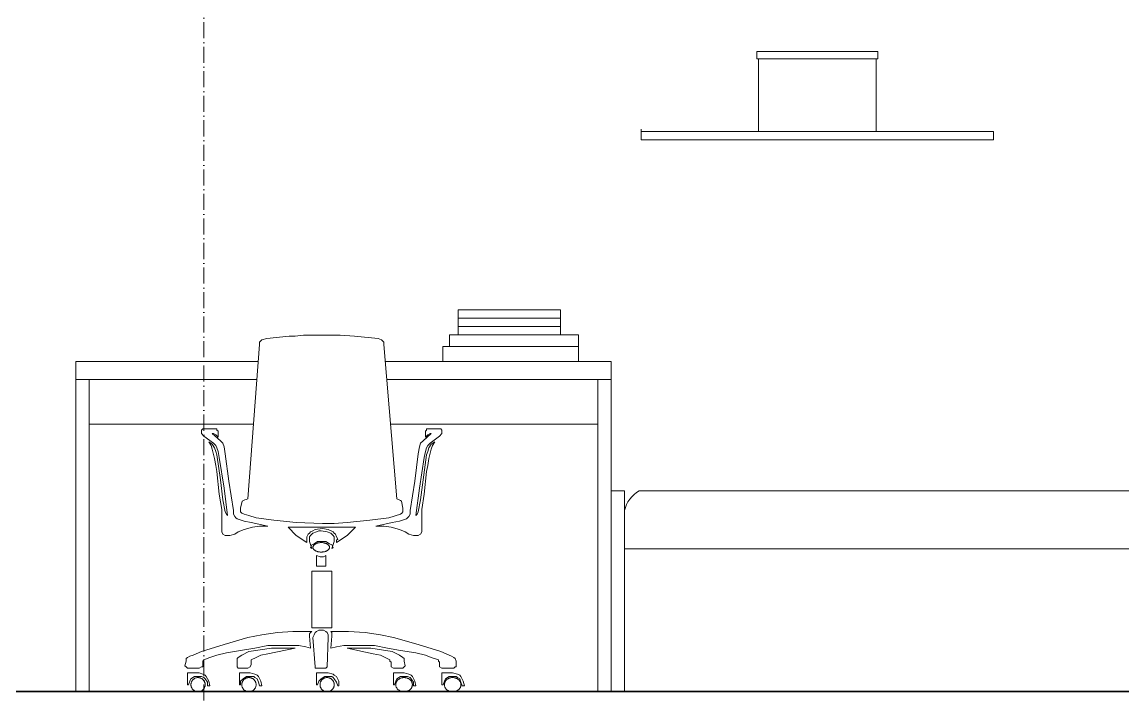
# Model space of a CAD drawing. Header units: inches. Extents: x 1080 to 7442, y 249 to 3242.
# Drawn here: x 1652.6 to 1899.3, y 643 to 793.9 of the extents above; entities that cross this region are included whole.
import ezdxf

# ---------------------------------------------------------------- set-up
doc = ezdxf.new("R2010")
doc.units = ezdxf.units.IN
doc.header["$MEASUREMENT"] = 0
doc.linetypes.add('ACAD_ISO10W100', pattern=[18, 12, -3, 0, -3])
for name, color, linetype, lineweight in [('ARREDI', 8, 'Continuous', 18), ('quote nuove', 253, 'Continuous', 18), ('STRUTTURA', 7, 'Continuous', 35)]:
    doc.layers.add(name, color=color, linetype=linetype, lineweight=lineweight)

msp = doc.modelspace()

# ---------------------------------------------------------------- linework, layer by layer
at = {"layer": 'ARREDI'}
for p, q in [((1791.34, 767.47), (1791.34, 769.79)), ((1870.34, 769.27), (1791.34, 769.27)), ((1791.34, 769.27), (1791.34, 767.47)), ((1870.34, 767.47), (1870.34, 769.27)), ((1791.34, 767.47), (1870.34, 767.47)), ((1664.61, 717.71), (1705.52, 717.71)), ((1664.61, 717.71), (1664.61, 713.71)), ((1664.61, 717.71), (1664.61, 643.71)), ((1734.02, 717.71), (1784.61, 717.71)), ((1784.61, 713.71), (1784.61, 717.71)), ((1784.61, 717.71), (1784.61, 643.71)), ((1664.61, 713.71), (1705.22, 713.71)), ((1664.61, 713.71), (1667.61, 713.71)), ((1667.61, 713.71), (1667.61, 643.71)), ((1667.61, 713.71), (1667.61, 703.71)), ((1734.36, 713.71), (1784.61, 713.71)), ((1784.61, 713.71), (1781.61, 713.71)), ((1781.61, 713.71), (1781.61, 643.71)), ((1667.61, 703.71), (1704.45, 703.71)), ((1735.2, 703.71), (1781.61, 703.71)), ((1982.1, 688.71), (1790.92, 688.71)), ((1787.61, 684.29), (1787.61, 676.71)), ((1934.51, 675.71), (1787.61, 675.71))]:
    msp.add_line(p, q, dxfattribs=at)
at = {"layer": 'ARREDI', "lineweight": 0}
for p, q in [((1707.41, 722.88), (1712.45, 723.41)), ((1712.45, 723.41), (1713.78, 723.41)), ((1713.78, 723.41), (1715.64, 723.67)), ((1715.64, 723.67), (1719.62, 723.67)), ((1719.62, 723.67), (1723.87, 723.67)), ((1723.87, 723.67), (1727.06, 723.41)), ((1727.06, 723.41), (1732.37, 722.88)), ((1703.16, 686.95), (1705.82, 721.55)), ((1705.82, 722.08), (1706.35, 722.61)), ((1705.82, 721.55), (1705.82, 722.08)), ((1706.35, 722.61), (1707.41, 722.88)), ((1732.37, 722.88), (1733.16, 722.61)), ((1733.16, 722.61), (1733.69, 722.08)), ((1733.69, 722.08), (1733.69, 721.55)), ((1733.69, 721.55), (1736.61, 686.95)), ((1693.07, 702.61), (1692.81, 702.34)), ((1692.81, 702.34), (1692.81, 702.08)), ((1692.81, 702.08), (1692.81, 701.55)), ((1692.81, 701.55), (1693.34, 701.02)), ((1693.34, 702.61), (1693.07, 702.61)), ((1695.73, 702.61), (1693.34, 702.61)), ((1693.34, 701.02), (1695.46, 699.42)), ((1697.06, 699.95), (1695.2, 701.55)), ((1695.2, 701.55), (1695.46, 701.55)), ((1695.46, 701.55), (1695.99, 701.28)), ((1696.26, 702.61), (1695.73, 702.61)), ((1695.99, 701.28), (1696.53, 700.75)), ((1696.26, 702.34), (1696.26, 702.61)), ((1696.53, 702.08), (1696.26, 702.34)), ((1696.53, 700.75), (1696.53, 702.08)), ((1742.45, 699.95), (1744.31, 701.55)), ((1742.99, 702.08), (1743.25, 702.34)), ((1742.99, 700.75), (1742.99, 702.08)), ((1743.52, 701.28), (1742.99, 700.75)), ((1743.25, 702.34), (1743.25, 702.61)), ((1743.25, 702.61), (1743.78, 702.61)), ((1744.05, 701.55), (1743.52, 701.28)), ((1743.78, 702.61), (1746.17, 702.61)), ((1744.31, 701.55), (1744.05, 701.55)), ((1746.17, 701.02), (1744.05, 699.42)), ((1746.17, 702.61), (1746.44, 702.61)), ((1746.7, 701.55), (1746.17, 701.02)), ((1746.44, 702.61), (1746.7, 702.34)), ((1746.7, 702.34), (1746.7, 702.08)), ((1746.7, 702.08), (1746.7, 701.55)), ((1695.2, 699.16), (1694.4, 699.69)), ((1694.4, 699.69), (1694.93, 698.89)), ((1694.93, 698.89), (1695.2, 698.1)), ((1695.73, 698.36), (1695.2, 699.16)), ((1695.46, 699.42), (1695.99, 698.89)), ((1695.99, 698.89), (1696.26, 698.36)), ((1697.59, 699.42), (1697.06, 699.95)), ((1697.85, 698.63), (1697.59, 699.42)), ((1698.12, 697.03), (1697.85, 698.63)), ((1741.39, 697.03), (1741.66, 698.63)), ((1741.66, 698.63), (1741.92, 699.42)), ((1741.92, 699.42), (1742.45, 699.95)), ((1743.52, 698.89), (1743.25, 698.36)), ((1744.05, 699.42), (1743.52, 698.89)), ((1743.78, 698.36), (1744.31, 699.16)), ((1744.31, 699.16), (1745.11, 699.69)), ((1744.58, 698.89), (1744.31, 698.1)), ((1745.11, 699.69), (1744.58, 698.89)), ((1695.2, 698.1), (1695.73, 695.97)), ((1695.99, 697.57), (1695.73, 698.36)), ((1695.73, 695.97), (1695.99, 694.38)), ((1696.26, 696.77), (1695.99, 697.57)), ((1696.26, 698.36), (1696.53, 697.57)), ((1697.06, 691.19), (1696.26, 696.77)), ((1696.53, 697.57), (1696.79, 696.24)), ((1696.79, 696.24), (1697.85, 689.34)), ((1698.91, 690.93), (1698.12, 697.03)), ((1740.6, 690.93), (1741.39, 697.03)), ((1742.72, 696.24), (1741.66, 689.34)), ((1742.45, 691.19), (1743.25, 696.77)), ((1742.99, 697.57), (1742.72, 696.24)), ((1743.25, 698.36), (1742.99, 697.57)), ((1743.25, 696.77), (1743.52, 697.57)), ((1743.52, 697.57), (1743.78, 698.36)), ((1743.78, 695.97), (1743.52, 694.38)), ((1744.31, 698.1), (1743.78, 695.97)), ((1695.99, 694.38), (1696.26, 693.05)), ((1743.52, 694.38), (1743.25, 693.05)), ((1696.26, 693.05), (1696.79, 688.01)), ((1697.59, 686.68), (1697.06, 691.19)), ((1741.92, 686.68), (1742.45, 691.19)), ((1743.25, 693.05), (1742.72, 688.01)), ((1697.85, 689.34), (1698.65, 683.23)), ((1699.98, 684.29), (1698.91, 690.93)), ((1739.53, 684.29), (1740.6, 690.93)), ((1741.66, 689.34), (1740.86, 683.23)), ((1696.79, 688.01), (1697.32, 684.56)), ((1698.12, 684.03), (1697.59, 686.68)), ((1701.57, 684.82), (1701.89, 686.44)), ((1703.16, 686.95), (1703.16, 686.95)), ((1737.62, 686.44), (1737.94, 684.82)), ((1741.39, 684.03), (1741.92, 686.68)), ((1742.72, 688.01), (1742.19, 684.56)), ((1697.32, 684.56), (1697.32, 682.96)), ((1698.38, 683.49), (1698.12, 684.03)), ((1699.98, 683.49), (1699.98, 684.29)), ((1701.57, 684.03), (1701.57, 684.82)), ((1701.84, 683.76), (1701.57, 684.03)), ((1702.37, 683.49), (1701.84, 683.76)), ((1737.68, 683.76), (1737.41, 683.49)), ((1737.94, 684.03), (1737.68, 683.76)), ((1737.94, 684.82), (1737.94, 684.03)), ((1739.53, 683.49), (1739.53, 684.29)), ((1741.13, 683.49), (1741.39, 684.03)), ((1742.19, 684.56), (1742.19, 682.96)), ((1697.32, 682.96), (1697.32, 682.17)), ((1697.32, 682.17), (1697.32, 680.57)), ((1698.65, 683.23), (1698.38, 683.49)), ((1700.24, 682.96), (1699.98, 683.49)), ((1700.51, 682.7), (1700.24, 682.96)), ((1700.77, 682.43), (1700.51, 682.7)), ((1702.37, 681.9), (1700.77, 682.43)), ((1700.77, 682.43), (1700.77, 682.43)), ((1703.43, 683.23), (1702.37, 683.49)), ((1703.96, 681.64), (1702.37, 681.9)), ((1705.02, 682.7), (1703.43, 683.23)), ((1707.68, 680.84), (1703.96, 681.64)), ((1709, 682.17), (1705.02, 682.7)), ((1714.05, 681.64), (1709, 682.17)), ((1719.89, 681.37), (1714.05, 681.64)), ((1722.54, 681.37), (1719.89, 681.37)), ((1719.89, 681.37), (1719.89, 681.37)), ((1725.46, 681.64), (1722.54, 681.37)), ((1730.51, 682.17), (1725.46, 681.64)), ((1734.76, 682.7), (1730.51, 682.17)), ((1731.84, 680.84), (1735.55, 681.64)), ((1737.41, 683.49), (1734.76, 682.7)), ((1735.55, 681.64), (1737.14, 681.9)), ((1737.14, 681.9), (1738.74, 682.43)), ((1738.74, 682.43), (1739, 682.7)), ((1738.74, 682.43), (1738.74, 682.43)), ((1739, 682.7), (1739.27, 682.96)), ((1739.27, 682.96), (1739.53, 683.49)), ((1740.86, 683.23), (1741.13, 683.49)), ((1742.19, 682.96), (1742.19, 682.17)), ((1742.19, 682.17), (1742.19, 680.57)), ((1697.32, 680.57), (1697.32, 680.04)), ((1697.32, 680.04), (1697.32, 679.51)), ((1697.32, 679.51), (1697.59, 678.98)), ((1697.59, 678.98), (1698.12, 678.72)), ((1698.12, 678.72), (1699.18, 678.72)), ((1699.18, 678.72), (1700.24, 678.98)), ((1700.24, 678.98), (1701.04, 679.51)), ((1701.04, 679.51), (1702.37, 680.04)), ((1702.37, 680.04), (1704.22, 680.57)), ((1704.22, 680.57), (1705.82, 680.84)), ((1705.82, 680.84), (1707.68, 680.84)), ((1719.89, 680.57), (1712.19, 680.57)), ((1712.19, 680.57), (1714.05, 678.72)), ((1714.05, 678.72), (1716.44, 677.12)), ((1716.44, 678.45), (1716.7, 678.98)), ((1716.7, 678.98), (1716.97, 679.25)), ((1716.97, 679.25), (1717.23, 679.51)), ((1716.97, 678.45), (1717.23, 678.72)), ((1717.23, 679.51), (1717.76, 679.78)), ((1717.23, 678.72), (1717.76, 679.25)), ((1717.76, 679.78), (1718.3, 680.04)), ((1717.76, 679.25), (1718.56, 679.51)), ((1718.3, 680.04), (1719.89, 680.31)), ((1718.56, 679.51), (1719.09, 679.78)), ((1719.09, 679.78), (1719.62, 679.78)), ((1719.62, 679.78), (1720.95, 679.51)), ((1722.54, 680.57), (1719.89, 680.57)), ((1719.89, 680.31), (1721.22, 680.04)), ((1719.89, 680.31), (1719.89, 680.31)), ((1720.95, 679.51), (1721.75, 679.25)), ((1721.22, 680.04), (1722.28, 679.51)), ((1721.75, 679.25), (1722.28, 678.72)), ((1722.28, 679.51), (1722.54, 679.25)), ((1722.28, 678.72), (1722.54, 678.45)), ((1727.32, 680.57), (1722.54, 680.57)), ((1722.54, 679.25), (1722.81, 678.98)), ((1722.81, 678.98), (1723.07, 678.45)), ((1723.07, 677.12), (1725.46, 678.72)), ((1725.46, 678.72), (1727.32, 680.57)), ((1733.69, 680.84), (1731.84, 680.84)), ((1735.29, 680.57), (1733.69, 680.84)), ((1737.14, 680.04), (1735.29, 680.57)), ((1738.47, 679.51), (1737.14, 680.04)), ((1739.27, 678.98), (1738.47, 679.51)), ((1740.33, 678.72), (1739.27, 678.98)), ((1741.39, 678.72), (1740.33, 678.72)), ((1741.92, 678.98), (1741.39, 678.72)), ((1742.19, 679.51), (1741.92, 678.98)), ((1742.19, 680.57), (1742.19, 680.04)), ((1742.19, 680.04), (1742.19, 679.51)), ((1716.44, 677.92), (1716.44, 678.45)), ((1716.44, 677.65), (1716.44, 677.92)), ((1716.44, 677.12), (1716.44, 677.65)), ((1716.97, 677.65), (1716.97, 678.45)), ((1716.97, 677.39), (1716.97, 677.65)), ((1717.5, 675.8), (1716.97, 677.39)), ((1717.5, 676.59), (1717.23, 676.06)), ((1718.03, 676.86), (1717.5, 676.59)), ((1717.79, 676.23), (1717.77, 676.16)), ((1717.81, 676.29), (1717.79, 676.23)), ((1717.84, 676.36), (1717.81, 676.29)), ((1717.88, 676.42), (1717.84, 676.36)), ((1717.92, 676.49), (1717.88, 676.42)), ((1717.97, 676.55), (1717.92, 676.49)), ((1718.03, 676.61), (1717.97, 676.55)), ((1718.83, 677.39), (1718.03, 676.86)), ((1718.09, 676.66), (1718.03, 676.61)), ((1718.16, 676.72), (1718.09, 676.66)), ((1718.24, 676.77), (1718.16, 676.72)), ((1718.32, 676.82), (1718.24, 676.77)), ((1718.41, 676.86), (1718.32, 676.82)), ((1718.5, 676.91), (1718.41, 676.86)), ((1718.59, 676.95), (1718.5, 676.91)), ((1718.69, 676.98), (1718.59, 676.95)), ((1718.8, 677.01), (1718.69, 676.98)), ((1718.9, 677.04), (1718.8, 677.01)), ((1719.62, 677.39), (1718.83, 677.39)), ((1719.01, 677.06), (1718.9, 677.04)), ((1719.13, 677.08), (1719.01, 677.06)), ((1719.24, 677.1), (1719.13, 677.08)), ((1719.36, 677.11), (1719.24, 677.1)), ((1719.48, 677.12), (1719.36, 677.11)), ((1719.59, 677.12), (1719.48, 677.12)), ((1719.71, 677.12), (1719.59, 677.12)), ((1720.68, 677.39), (1719.62, 677.39)), ((1719.83, 677.12), (1719.71, 677.12)), ((1719.95, 677.11), (1719.83, 677.12)), ((1720.06, 677.09), (1719.95, 677.11)), ((1720.17, 677.07), (1720.06, 677.09)), ((1720.29, 677.05), (1720.17, 677.07)), ((1720.39, 677.03), (1720.29, 677.05)), ((1720.5, 677), (1720.39, 677.03)), ((1720.6, 676.96), (1720.5, 677)), ((1720.7, 676.93), (1720.6, 676.96)), ((1721.48, 676.86), (1720.68, 677.39)), ((1720.79, 676.89), (1720.7, 676.93)), ((1720.88, 676.84), (1720.79, 676.89)), ((1720.97, 676.79), (1720.88, 676.84)), ((1721.05, 676.74), (1720.97, 676.79)), ((1721.12, 676.69), (1721.05, 676.74)), ((1721.19, 676.64), (1721.12, 676.69)), ((1721.25, 676.58), (1721.19, 676.64)), ((1721.3, 676.52), (1721.25, 676.58)), ((1721.35, 676.46), (1721.3, 676.52)), ((1721.39, 676.39), (1721.35, 676.46)), ((1721.42, 676.33), (1721.39, 676.39)), ((1721.45, 676.26), (1721.42, 676.33)), ((1721.47, 676.2), (1721.45, 676.26)), ((1722.01, 676.59), (1721.48, 676.86)), ((1722.54, 677.39), (1722.01, 675.8)), ((1722.28, 676.06), (1722.01, 676.59)), ((1722.54, 678.45), (1722.54, 677.65)), ((1722.54, 677.65), (1722.54, 677.39)), ((1723.07, 678.45), (1723.34, 677.92)), ((1723.34, 677.92), (1723.07, 677.65)), ((1723.07, 677.65), (1723.07, 677.12)), ((1717.23, 676.06), (1717.5, 675.8)), ((1717.77, 676.16), (1717.77, 676.09)), ((1717.77, 676.09), (1717.77, 676.03)), ((1717.77, 676.03), (1717.77, 675.96)), ((1717.77, 675.96), (1717.79, 675.89)), ((1717.79, 675.89), (1717.81, 675.83)), ((1717.81, 675.83), (1717.84, 675.76)), ((1717.84, 675.76), (1717.88, 675.7)), ((1717.88, 675.7), (1717.92, 675.64)), ((1717.92, 675.64), (1717.97, 675.57)), ((1717.97, 675.57), (1718.03, 675.52)), ((1718.03, 675.52), (1718.09, 675.46)), ((1718.09, 675.46), (1718.16, 675.4)), ((1718.16, 675.4), (1718.24, 675.35)), ((1718.24, 675.35), (1718.32, 675.3)), ((1718.32, 675.3), (1718.41, 675.26)), ((1718.41, 675.26), (1718.5, 675.22)), ((1718.5, 675.22), (1718.59, 675.18)), ((1718.56, 674.2), (1719.36, 673.94)), ((1718.56, 671.81), (1718.56, 674.2)), ((1718.56, 674.2), (1718.56, 674.2)), ((1718.59, 675.18), (1718.69, 675.14)), ((1718.69, 675.14), (1718.8, 675.11)), ((1718.8, 675.11), (1718.9, 675.08)), ((1718.9, 675.08), (1719.01, 675.06)), ((1719.01, 675.06), (1719.13, 675.04)), ((1719.13, 675.04), (1719.24, 675.02)), ((1719.24, 675.02), (1719.36, 675.01)), ((1719.36, 675.01), (1719.48, 675)), ((1719.36, 673.94), (1720.15, 673.94)), ((1719.48, 675), (1719.59, 675)), ((1719.59, 675), (1719.71, 675)), ((1719.71, 675), (1719.83, 675.01)), ((1719.83, 675.01), (1719.95, 675.02)), ((1719.95, 675.02), (1720.06, 675.03)), ((1720.06, 675.03), (1720.17, 675.05)), ((1720.15, 673.94), (1720.68, 674.2)), ((1720.17, 675.05), (1720.29, 675.07)), ((1720.29, 675.07), (1720.39, 675.09)), ((1720.39, 675.09), (1720.5, 675.12)), ((1720.5, 675.12), (1720.6, 675.16)), ((1720.6, 675.16), (1720.7, 675.2)), ((1720.68, 674.2), (1720.68, 671.81)), ((1720.7, 675.2), (1720.79, 675.24)), ((1720.79, 675.24), (1720.88, 675.28)), ((1720.88, 675.28), (1720.97, 675.33)), ((1720.97, 675.33), (1721.05, 675.38)), ((1721.05, 675.38), (1721.12, 675.43)), ((1721.12, 675.43), (1721.19, 675.49)), ((1721.19, 675.49), (1721.25, 675.54)), ((1721.25, 675.54), (1721.3, 675.6)), ((1721.3, 675.6), (1721.35, 675.67)), ((1721.35, 675.67), (1721.39, 675.73)), ((1721.39, 675.73), (1721.42, 675.79)), ((1721.42, 675.79), (1721.45, 675.86)), ((1721.45, 675.86), (1721.47, 675.93)), ((1721.48, 676.13), (1721.47, 676.2)), ((1721.47, 675.93), (1721.48, 675.99)), ((1721.48, 676.06), (1721.48, 676.13)), ((1721.48, 675.99), (1721.48, 676.06)), ((1722.01, 675.8), (1722.28, 676.06)), ((1722.01, 675.8), (1722.01, 675.8)), ((1720.68, 671.81), (1718.56, 671.81)), ((1717.5, 658.01), (1717.5, 670.75)), ((1717.5, 670.75), (1722.01, 670.75)), ((1722.01, 670.75), (1722.01, 658.01)), ((1706.35, 656.41), (1709.8, 656.95)), ((1709.8, 656.95), (1713.25, 657.21)), ((1713.25, 657.21), (1717.5, 657.21)), ((1717.23, 656.95), (1716.97, 656.68)), ((1716.97, 656.68), (1716.97, 656.15)), ((1717.5, 657.21), (1717.23, 656.95)), ((1722.01, 658.01), (1717.5, 658.01)), ((1718.3, 656.95), (1718.03, 656.41)), ((1718.56, 657.21), (1718.3, 656.95)), ((1719.09, 657.48), (1718.56, 657.21)), ((1719.62, 657.48), (1719.09, 657.48)), ((1720.15, 657.48), (1719.62, 657.48)), ((1719.62, 657.48), (1719.62, 657.48)), ((1720.68, 657.21), (1720.15, 657.48)), ((1720.95, 656.95), (1720.68, 657.21)), ((1721.22, 656.41), (1720.95, 656.95)), ((1725.73, 657.21), (1721.75, 657.21)), ((1721.75, 657.21), (1722.01, 656.95)), ((1722.01, 656.95), (1722.01, 656.68)), ((1722.01, 656.68), (1722.01, 656.15)), ((1729.45, 656.95), (1725.73, 657.21)), ((1732.9, 656.41), (1729.45, 656.95)), ((1692.81, 652.7), (1697.85, 654.29)), ((1697.85, 654.29), (1703.16, 655.88)), ((1703.16, 655.88), (1706.35, 656.41)), ((1707.68, 654.03), (1704.76, 653.49)), ((1710.33, 654.03), (1707.68, 654.03)), ((1712.72, 654.03), (1710.33, 654.03)), ((1714.58, 654.03), (1712.72, 654.03)), ((1716.17, 653.76), (1714.58, 654.03)), ((1716.97, 656.15), (1717.23, 653.49)), ((1718.03, 656.41), (1717.76, 655.88)), ((1717.76, 655.88), (1718.3, 649.25)), ((1720.95, 649.25), (1721.22, 655.88)), ((1721.22, 655.88), (1721.22, 656.41)), ((1722.01, 656.15), (1721.75, 653.49)), ((1723.07, 653.76), (1724.67, 654.03)), ((1724.67, 654.03), (1726.53, 654.03)), ((1726.53, 654.03), (1728.91, 654.03)), ((1728.91, 654.03), (1731.57, 654.03)), ((1731.57, 654.03), (1734.49, 653.49)), ((1735.82, 655.88), (1732.9, 656.41)), ((1741.39, 654.29), (1735.82, 655.88)), ((1746.44, 652.7), (1741.39, 654.29)), ((1689.62, 651.37), (1690.15, 651.64)), ((1690.15, 651.64), (1690.95, 651.9)), ((1690.95, 651.9), (1692.81, 652.7)), ((1696.26, 651.9), (1694.67, 651.37)), ((1698.38, 652.43), (1696.26, 651.9)), ((1701.57, 652.96), (1698.38, 652.43)), ((1701.04, 651.37), (1701.84, 651.9)), ((1704.76, 653.49), (1701.57, 652.96)), ((1701.84, 651.9), (1703.43, 652.7)), ((1703.43, 652.7), (1708.47, 653.49)), ((1706.08, 651.9), (1705.02, 651.37)), ((1707.68, 652.17), (1706.08, 651.9)), ((1713.78, 653.49), (1707.68, 652.17)), ((1708.47, 653.49), (1711.13, 653.49)), ((1711.13, 653.49), (1713.78, 653.49)), ((1713.78, 653.49), (1713.78, 653.49)), ((1717.23, 653.49), (1716.17, 653.76)), ((1717.23, 653.49), (1717.23, 653.49)), ((1721.75, 653.49), (1723.07, 653.76)), ((1721.75, 653.49), (1721.75, 653.49)), ((1725.46, 653.49), (1731.3, 652.17)), ((1727.85, 653.49), (1725.46, 653.49)), ((1725.46, 653.49), (1725.46, 653.49)), ((1730.77, 653.49), (1727.85, 653.49)), ((1735.55, 652.7), (1730.77, 653.49)), ((1731.3, 652.17), (1732.9, 651.9)), ((1732.9, 651.9), (1733.96, 651.37)), ((1734.49, 653.49), (1737.41, 652.96)), ((1737.14, 651.9), (1735.55, 652.7)), ((1737.94, 651.37), (1737.14, 651.9)), ((1737.41, 652.96), (1740.86, 652.43)), ((1740.86, 652.43), (1742.99, 651.9)), ((1742.99, 651.9), (1744.31, 651.37)), ((1748.3, 651.9), (1746.44, 652.7)), ((1748.83, 651.64), (1748.3, 651.9)), ((1749.36, 651.37), (1748.83, 651.64)), ((1689.09, 649.51), (1689.36, 650.57)), ((1689.36, 649.25), (1689.09, 649.51)), ((1689.36, 651.11), (1689.62, 651.37)), ((1689.36, 650.57), (1689.36, 651.11)), ((1689.62, 648.98), (1689.36, 649.25)), ((1692.81, 649.25), (1692.28, 648.98)), ((1693.07, 649.25), (1692.81, 649.25)), ((1693.34, 650.84), (1693.07, 650.57)), ((1693.07, 650.57), (1693.07, 650.31)), ((1693.07, 650.31), (1693.07, 649.78)), ((1693.07, 649.78), (1693.07, 649.25)), ((1694.67, 651.37), (1693.34, 650.84)), ((1700.77, 651.11), (1701.04, 651.37)), ((1700.77, 650.57), (1700.77, 651.11)), ((1700.77, 649.51), (1700.77, 650.57)), ((1700.77, 649.25), (1700.77, 649.51)), ((1701.04, 648.98), (1700.77, 649.25)), ((1703.69, 649.25), (1703.16, 648.98)), ((1703.96, 649.78), (1703.69, 649.25)), ((1705.02, 651.37), (1703.96, 650.84)), ((1703.96, 650.84), (1703.96, 650.57)), ((1703.96, 650.57), (1703.96, 650.31)), ((1703.96, 650.31), (1703.96, 649.78)), ((1718.3, 649.25), (1718.3, 648.98)), ((1720.68, 648.98), (1720.95, 649.25)), ((1733.96, 651.37), (1735.02, 650.84)), ((1735.02, 650.84), (1735.02, 650.57)), ((1735.02, 650.57), (1735.29, 650.31)), ((1735.29, 650.31), (1735.29, 649.78)), ((1735.29, 649.78), (1735.29, 649.25)), ((1735.29, 649.25), (1735.82, 648.98)), ((1738.21, 651.11), (1737.94, 651.37)), ((1737.94, 648.98), (1738.21, 649.25)), ((1738.21, 650.57), (1738.21, 651.11)), ((1738.47, 649.51), (1738.21, 650.57)), ((1738.21, 649.25), (1738.47, 649.51)), ((1744.31, 651.37), (1745.91, 650.84)), ((1745.91, 650.84), (1745.91, 650.57)), ((1745.91, 650.57), (1746.17, 650.31)), ((1746.17, 650.31), (1746.17, 649.78)), ((1746.17, 649.78), (1746.17, 649.25)), ((1746.17, 649.25), (1746.7, 648.98)), ((1749.62, 651.11), (1749.36, 651.37)), ((1749.36, 648.98), (1749.62, 649.25)), ((1749.89, 650.57), (1749.62, 651.11)), ((1749.62, 649.25), (1749.89, 649.25)), ((1749.89, 649.51), (1749.89, 650.57)), ((1749.89, 649.25), (1749.89, 649.51)), ((1689.89, 648.98), (1689.62, 648.98)), ((1689.62, 645.26), (1689.62, 647.92)), ((1689.62, 647.92), (1692.28, 647.92)), ((1692.28, 648.98), (1689.89, 648.98)), ((1690.42, 646.59), (1690.15, 646.06)), ((1691.22, 647.12), (1690.42, 646.59)), ((1691.13, 646.59), (1691.05, 646.53)), ((1691.22, 646.64), (1691.13, 646.59)), ((1692.01, 647.12), (1691.22, 647.12)), ((1691.3, 646.69), (1691.22, 646.64)), ((1691.4, 646.73), (1691.3, 646.69)), ((1691.49, 646.77), (1691.4, 646.73)), ((1691.59, 646.8), (1691.49, 646.77)), ((1691.69, 646.82), (1691.59, 646.8)), ((1691.79, 646.84), (1691.69, 646.82)), ((1691.89, 646.85), (1691.79, 646.84)), ((1691.99, 646.86), (1691.89, 646.85)), ((1692.09, 646.86), (1691.99, 646.86)), ((1692.54, 647.12), (1692.01, 647.12)), ((1692.19, 646.85), (1692.09, 646.86)), ((1692.29, 646.83), (1692.19, 646.85)), ((1692.28, 647.92), (1693.07, 647.65)), ((1692.39, 646.81), (1692.29, 646.83)), ((1692.49, 646.79), (1692.39, 646.81)), ((1692.58, 646.75), (1692.49, 646.79)), ((1692.81, 647.12), (1692.54, 647.12)), ((1692.67, 646.71), (1692.58, 646.75)), ((1692.76, 646.67), (1692.67, 646.71)), ((1692.85, 646.62), (1692.76, 646.67)), ((1693.34, 646.86), (1692.81, 647.12)), ((1692.94, 646.56), (1692.85, 646.62)), ((1693.07, 647.65), (1693.61, 647.39)), ((1693.61, 646.59), (1693.34, 646.86)), ((1693.61, 647.39), (1693.87, 647.12)), ((1694.14, 645.8), (1693.61, 646.59)), ((1693.87, 647.12), (1694.4, 646.06)), ((1701.3, 648.98), (1701.04, 648.98)), ((1703.16, 648.98), (1701.3, 648.98)), ((1701.3, 645.26), (1701.3, 647.92)), ((1701.3, 647.92), (1703.69, 647.92)), ((1702.1, 646.59), (1701.57, 646.06)), ((1702.9, 647.12), (1702.1, 646.59)), ((1702.55, 646.59), (1702.46, 646.53)), ((1702.63, 646.64), (1702.55, 646.59)), ((1702.72, 646.69), (1702.63, 646.64)), ((1702.81, 646.73), (1702.72, 646.69)), ((1702.91, 646.77), (1702.81, 646.73)), ((1703.69, 647.12), (1702.9, 647.12)), ((1703, 646.8), (1702.91, 646.77)), ((1703.1, 646.82), (1703, 646.8)), ((1703.2, 646.84), (1703.1, 646.82)), ((1703.3, 646.85), (1703.2, 646.84)), ((1703.4, 646.86), (1703.3, 646.85)), ((1703.5, 646.86), (1703.4, 646.86)), ((1703.6, 646.85), (1703.5, 646.86)), ((1703.7, 646.83), (1703.6, 646.85)), ((1703.69, 647.92), (1704.76, 647.65)), ((1704.22, 647.12), (1703.69, 647.12)), ((1703.8, 646.81), (1703.7, 646.83)), ((1703.9, 646.79), (1703.8, 646.81)), ((1704, 646.75), (1703.9, 646.79)), ((1704.09, 646.71), (1704, 646.75)), ((1704.18, 646.67), (1704.09, 646.71)), ((1704.27, 646.62), (1704.18, 646.67)), ((1704.49, 647.12), (1704.22, 647.12)), ((1704.35, 646.56), (1704.27, 646.62)), ((1704.76, 646.86), (1704.49, 647.12)), ((1704.76, 647.65), (1705.29, 647.39)), ((1705.29, 646.59), (1704.76, 646.86)), ((1705.29, 647.39), (1705.55, 647.12)), ((1705.55, 645.8), (1705.29, 646.59)), ((1705.55, 647.12), (1706.08, 646.06)), ((1718.3, 648.98), (1718.56, 648.98)), ((1718.56, 648.98), (1719.62, 648.98)), ((1718.56, 645.26), (1718.56, 647.92)), ((1718.56, 647.92), (1721.22, 647.92)), ((1719.62, 646.59), (1719.09, 646.06)), ((1719.62, 648.98), (1720.68, 648.98)), ((1720.42, 647.12), (1719.62, 646.59)), ((1720.07, 646.59), (1719.99, 646.53)), ((1720.15, 646.64), (1720.07, 646.59)), ((1720.24, 646.69), (1720.15, 646.64)), ((1720.33, 646.73), (1720.24, 646.69)), ((1720.43, 646.77), (1720.33, 646.73)), ((1721.22, 647.12), (1720.42, 647.12)), ((1720.53, 646.8), (1720.43, 646.77)), ((1720.62, 646.82), (1720.53, 646.8)), ((1720.72, 646.84), (1720.62, 646.82)), ((1720.82, 646.85), (1720.72, 646.84)), ((1720.92, 646.86), (1720.82, 646.85)), ((1721.03, 646.86), (1720.92, 646.86)), ((1721.13, 646.85), (1721.03, 646.86)), ((1721.23, 646.83), (1721.13, 646.85)), ((1721.22, 647.92), (1722.28, 647.65)), ((1721.48, 647.12), (1721.22, 647.12)), ((1721.33, 646.81), (1721.23, 646.83)), ((1721.42, 646.79), (1721.33, 646.81)), ((1721.52, 646.75), (1721.42, 646.79)), ((1722.01, 647.12), (1721.48, 647.12)), ((1721.61, 646.71), (1721.52, 646.75)), ((1721.7, 646.67), (1721.61, 646.71)), ((1721.79, 646.62), (1721.7, 646.67)), ((1721.87, 646.56), (1721.79, 646.62)), ((1722.28, 646.86), (1722.01, 647.12)), ((1722.28, 647.65), (1722.54, 647.39)), ((1722.54, 646.59), (1722.28, 646.86)), ((1722.54, 647.39), (1723.07, 647.12)), ((1723.07, 645.8), (1722.54, 646.59)), ((1723.07, 647.12), (1723.61, 646.06)), ((1735.82, 648.98), (1737.68, 648.98)), ((1735.82, 645.26), (1735.82, 647.92)), ((1735.82, 647.92), (1738.21, 647.92)), ((1736.61, 646.59), (1736.35, 646.06)), ((1737.41, 647.12), (1736.61, 646.59)), ((1737.18, 646.59), (1737.08, 646.53)), ((1737.28, 646.64), (1737.18, 646.59)), ((1737.38, 646.69), (1737.28, 646.64)), ((1737.49, 646.73), (1737.38, 646.69)), ((1738.21, 647.12), (1737.41, 647.12)), ((1737.6, 646.77), (1737.49, 646.73)), ((1737.71, 646.8), (1737.6, 646.77)), ((1737.68, 648.98), (1737.94, 648.98)), ((1737.83, 646.82), (1737.71, 646.8)), ((1737.94, 646.84), (1737.83, 646.82)), ((1738.06, 646.85), (1737.94, 646.84)), ((1738.18, 646.86), (1738.06, 646.85)), ((1738.3, 646.86), (1738.18, 646.86)), ((1738.21, 647.92), (1739.27, 647.65)), ((1738.74, 647.12), (1738.21, 647.12)), ((1738.41, 646.85), (1738.3, 646.86)), ((1738.53, 646.83), (1738.41, 646.85)), ((1738.65, 646.81), (1738.53, 646.83)), ((1738.76, 646.79), (1738.65, 646.81)), ((1739, 647.12), (1738.74, 647.12)), ((1738.87, 646.75), (1738.76, 646.79)), ((1738.98, 646.71), (1738.87, 646.75)), ((1739.08, 646.67), (1738.98, 646.71)), ((1739.53, 646.86), (1739, 647.12)), ((1739.19, 646.62), (1739.08, 646.67)), ((1739.28, 646.56), (1739.19, 646.62)), ((1739.27, 647.65), (1739.8, 647.39)), ((1739.8, 646.59), (1739.53, 646.86)), ((1739.8, 647.39), (1740.07, 647.12)), ((1740.33, 645.8), (1739.8, 646.59)), ((1740.07, 647.12), (1740.6, 646.06)), ((1746.7, 648.98), (1749.09, 648.98)), ((1746.7, 645.26), (1746.7, 647.92)), ((1746.7, 647.92), (1749.09, 647.92)), ((1747.5, 646.59), (1747.23, 646.06)), ((1748.3, 647.12), (1747.5, 646.59)), ((1748.06, 646.59), (1747.97, 646.53)), ((1748.16, 646.64), (1748.06, 646.59)), ((1748.27, 646.69), (1748.16, 646.64)), ((1748.37, 646.73), (1748.27, 646.69)), ((1749.09, 647.12), (1748.3, 647.12)), ((1748.48, 646.77), (1748.37, 646.73)), ((1748.6, 646.8), (1748.48, 646.77)), ((1748.71, 646.82), (1748.6, 646.8)), ((1748.83, 646.84), (1748.71, 646.82)), ((1748.94, 646.85), (1748.83, 646.84)), ((1749.06, 646.86), (1748.94, 646.85)), ((1749.18, 646.86), (1749.06, 646.86)), ((1749.09, 648.98), (1749.36, 648.98)), ((1749.09, 647.92), (1750.15, 647.65)), ((1749.62, 647.12), (1749.09, 647.12)), ((1749.3, 646.85), (1749.18, 646.86)), ((1749.41, 646.83), (1749.3, 646.85)), ((1749.53, 646.81), (1749.41, 646.83)), ((1749.64, 646.79), (1749.53, 646.81)), ((1749.89, 647.12), (1749.62, 647.12)), ((1749.76, 646.75), (1749.64, 646.79)), ((1749.86, 646.71), (1749.76, 646.75)), ((1749.97, 646.67), (1749.86, 646.71)), ((1750.15, 646.86), (1749.89, 647.12)), ((1750.07, 646.62), (1749.97, 646.67)), ((1750.17, 646.56), (1750.07, 646.62)), ((1750.15, 647.65), (1750.68, 647.39)), ((1750.68, 646.59), (1750.15, 646.86)), ((1750.68, 647.39), (1750.95, 647.12)), ((1750.95, 645.8), (1750.68, 646.59)), ((1750.95, 647.12), (1751.48, 646.06)), ((1689.89, 645.26), (1689.62, 645.26)), ((1690.15, 646.06), (1689.89, 645.26)), ((1690.43, 645.42), (1690.42, 645.32)), ((1690.42, 645.32), (1690.42, 645.21)), ((1690.42, 645.21), (1690.43, 645.11)), ((1690.44, 645.52), (1690.43, 645.42)), ((1690.43, 645.11), (1690.44, 645.01)), ((1690.46, 645.62), (1690.44, 645.52)), ((1690.44, 645.01), (1690.46, 644.91)), ((1690.48, 645.71), (1690.46, 645.62)), ((1690.46, 644.91), (1690.48, 644.82)), ((1690.52, 645.81), (1690.48, 645.71)), ((1690.48, 644.82), (1690.52, 644.72)), ((1690.55, 645.9), (1690.52, 645.81)), ((1690.52, 644.72), (1690.55, 644.63)), ((1690.6, 645.99), (1690.55, 645.9)), ((1690.55, 644.63), (1690.6, 644.53)), ((1690.65, 646.08), (1690.6, 645.99)), ((1690.6, 644.53), (1690.65, 644.45)), ((1690.7, 646.17), (1690.65, 646.08)), ((1690.65, 644.45), (1690.7, 644.36)), ((1690.76, 646.25), (1690.7, 646.17)), ((1690.7, 644.36), (1690.76, 644.28)), ((1690.83, 646.33), (1690.76, 646.25)), ((1690.76, 644.28), (1690.83, 644.2)), ((1690.89, 646.4), (1690.83, 646.33)), ((1690.83, 644.2), (1690.89, 644.13)), ((1690.97, 646.47), (1690.89, 646.4)), ((1690.89, 644.13), (1690.97, 644.06)), ((1691.05, 646.53), (1690.97, 646.47)), ((1693.02, 646.5), (1692.94, 646.56)), ((1693.09, 646.43), (1693.02, 646.5)), ((1693.17, 646.36), (1693.09, 646.43)), ((1693.09, 644.09), (1693.17, 644.17)), ((1693.23, 646.29), (1693.17, 646.36)), ((1693.17, 644.17), (1693.23, 644.24)), ((1693.29, 646.21), (1693.23, 646.29)), ((1693.23, 644.24), (1693.29, 644.32)), ((1693.35, 646.13), (1693.29, 646.21)), ((1693.29, 644.32), (1693.35, 644.4)), ((1693.4, 646.04), (1693.35, 646.13)), ((1693.35, 644.4), (1693.4, 644.49)), ((1693.45, 645.95), (1693.4, 646.04)), ((1693.4, 644.49), (1693.45, 644.58)), ((1693.49, 645.86), (1693.45, 645.95)), ((1693.45, 644.58), (1693.49, 644.67)), ((1693.53, 645.76), (1693.49, 645.86)), ((1693.49, 644.67), (1693.53, 644.77)), ((1693.55, 645.66), (1693.53, 645.76)), ((1693.53, 644.77), (1693.55, 644.86)), ((1693.58, 645.57), (1693.55, 645.66)), ((1693.55, 644.86), (1693.58, 644.96)), ((1693.59, 645.47), (1693.58, 645.57)), ((1693.58, 644.96), (1693.59, 645.06)), ((1693.6, 645.37), (1693.59, 645.47)), ((1693.59, 645.06), (1693.6, 645.16)), ((1693.61, 645.26), (1693.6, 645.37)), ((1693.6, 645.16), (1693.61, 645.26)), ((1694.14, 645), (1694.14, 645.8)), ((1694.67, 645), (1694.14, 645)), ((1694.4, 646.06), (1694.67, 645)), ((1694.67, 645), (1694.67, 645)), ((1701.57, 645.26), (1701.3, 645.26)), ((1701.57, 646.06), (1701.57, 645.26)), ((1701.86, 645.52), (1701.84, 645.42)), ((1701.84, 645.42), (1701.84, 645.32)), ((1701.84, 645.32), (1701.84, 645.21)), ((1701.84, 645.21), (1701.84, 645.11)), ((1701.84, 645.11), (1701.86, 645.01)), ((1701.87, 645.62), (1701.86, 645.52)), ((1701.86, 645.01), (1701.87, 644.91)), ((1701.9, 645.71), (1701.87, 645.62)), ((1701.87, 644.91), (1701.9, 644.82)), ((1701.93, 645.81), (1701.9, 645.71)), ((1701.9, 644.82), (1701.93, 644.72)), ((1701.97, 645.9), (1701.93, 645.81)), ((1701.93, 644.72), (1701.97, 644.63)), ((1702.01, 645.99), (1701.97, 645.9)), ((1701.97, 644.63), (1702.01, 644.53)), ((1702.06, 646.08), (1702.01, 645.99)), ((1702.01, 644.53), (1702.06, 644.45)), ((1702.12, 646.17), (1702.06, 646.08)), ((1702.06, 644.45), (1702.12, 644.36)), ((1702.18, 646.25), (1702.12, 646.17)), ((1702.12, 644.36), (1702.18, 644.28)), ((1702.24, 646.33), (1702.18, 646.25)), ((1702.18, 644.28), (1702.24, 644.2)), ((1702.31, 646.4), (1702.24, 646.33)), ((1702.24, 644.2), (1702.31, 644.13)), ((1702.38, 646.47), (1702.31, 646.4)), ((1702.31, 644.13), (1702.38, 644.06)), ((1702.46, 646.53), (1702.38, 646.47)), ((1704.43, 646.5), (1704.35, 646.56)), ((1704.51, 646.43), (1704.43, 646.5)), ((1704.58, 646.36), (1704.51, 646.43)), ((1704.51, 644.09), (1704.58, 644.17)), ((1704.65, 646.29), (1704.58, 646.36)), ((1704.58, 644.17), (1704.65, 644.24)), ((1704.71, 646.21), (1704.65, 646.29)), ((1704.65, 644.24), (1704.71, 644.32)), ((1704.77, 646.13), (1704.71, 646.21)), ((1704.71, 644.32), (1704.77, 644.4)), ((1704.82, 646.04), (1704.77, 646.13)), ((1704.77, 644.4), (1704.82, 644.49)), ((1704.87, 645.95), (1704.82, 646.04)), ((1704.82, 644.49), (1704.87, 644.58)), ((1704.91, 645.86), (1704.87, 645.95)), ((1704.87, 644.58), (1704.91, 644.67)), ((1704.94, 645.76), (1704.91, 645.86)), ((1704.91, 644.67), (1704.94, 644.77)), ((1704.97, 645.66), (1704.94, 645.76)), ((1704.94, 644.77), (1704.97, 644.86)), ((1704.99, 645.57), (1704.97, 645.66)), ((1704.97, 644.86), (1704.99, 644.96)), ((1705.01, 645.47), (1704.99, 645.57)), ((1704.99, 644.96), (1705.01, 645.06)), ((1705.02, 645.37), (1705.01, 645.47)), ((1705.01, 645.06), (1705.02, 645.16)), ((1705.02, 645.26), (1705.02, 645.37)), ((1705.02, 645.16), (1705.02, 645.26)), ((1705.82, 645), (1705.55, 645.8)), ((1706.35, 645), (1705.82, 645)), ((1706.08, 646.06), (1706.35, 645)), ((1706.35, 645), (1706.35, 645)), ((1718.83, 645.26), (1718.56, 645.26)), ((1719.09, 646.06), (1718.83, 645.26)), ((1719.38, 645.52), (1719.36, 645.42)), ((1719.36, 645.42), (1719.36, 645.32)), ((1719.36, 645.32), (1719.36, 645.21)), ((1719.36, 645.21), (1719.36, 645.11)), ((1719.36, 645.11), (1719.38, 645.01)), ((1719.4, 645.62), (1719.38, 645.52)), ((1719.38, 645.01), (1719.4, 644.91)), ((1719.42, 645.71), (1719.4, 645.62)), ((1719.4, 644.91), (1719.42, 644.82)), ((1719.45, 645.81), (1719.42, 645.71)), ((1719.42, 644.82), (1719.45, 644.72)), ((1719.49, 645.9), (1719.45, 645.81)), ((1719.45, 644.72), (1719.49, 644.63)), ((1719.53, 645.99), (1719.49, 645.9)), ((1719.49, 644.63), (1719.53, 644.53)), ((1719.58, 646.08), (1719.53, 645.99)), ((1719.53, 644.53), (1719.58, 644.45)), ((1719.64, 646.17), (1719.58, 646.08)), ((1719.58, 644.45), (1719.64, 644.36)), ((1719.7, 646.25), (1719.64, 646.17)), ((1719.64, 644.36), (1719.7, 644.28)), ((1719.76, 646.33), (1719.7, 646.25)), ((1719.7, 644.28), (1719.76, 644.2)), ((1719.83, 646.4), (1719.76, 646.33)), ((1719.76, 644.2), (1719.83, 644.13)), ((1719.91, 646.47), (1719.83, 646.4)), ((1719.83, 644.13), (1719.91, 644.06)), ((1719.99, 646.53), (1719.91, 646.47)), ((1721.95, 646.5), (1721.87, 646.56)), ((1722.03, 646.43), (1721.95, 646.5)), ((1722.1, 646.36), (1722.03, 646.43)), ((1722.03, 644.09), (1722.1, 644.17)), ((1722.17, 646.29), (1722.1, 646.36)), ((1722.1, 644.17), (1722.17, 644.24)), ((1722.23, 646.21), (1722.17, 646.29)), ((1722.17, 644.24), (1722.23, 644.32)), ((1722.29, 646.13), (1722.23, 646.21)), ((1722.23, 644.32), (1722.29, 644.4)), ((1722.34, 646.04), (1722.29, 646.13)), ((1722.29, 644.4), (1722.34, 644.49)), ((1722.39, 645.95), (1722.34, 646.04)), ((1722.34, 644.49), (1722.39, 644.58)), ((1722.43, 645.86), (1722.39, 645.95)), ((1722.39, 644.58), (1722.43, 644.67)), ((1722.46, 645.76), (1722.43, 645.86)), ((1722.43, 644.67), (1722.46, 644.77)), ((1722.49, 645.66), (1722.46, 645.76)), ((1722.46, 644.77), (1722.49, 644.86)), ((1722.51, 645.57), (1722.49, 645.66)), ((1722.49, 644.86), (1722.51, 644.96)), ((1722.53, 645.47), (1722.51, 645.57)), ((1722.51, 644.96), (1722.53, 645.06)), ((1722.54, 645.37), (1722.53, 645.47)), ((1722.53, 645.06), (1722.54, 645.16)), ((1722.54, 645.26), (1722.54, 645.37)), ((1722.54, 645.16), (1722.54, 645.26)), ((1723.34, 645), (1723.07, 645.8)), ((1723.61, 645), (1723.34, 645)), ((1723.61, 646.06), (1723.61, 645)), ((1723.61, 645), (1723.61, 645)), ((1736.08, 645.26), (1735.82, 645.26)), ((1736.35, 646.06), (1736.08, 645.26)), ((1736.36, 645.42), (1736.35, 645.32)), ((1736.35, 645.32), (1736.35, 645.21)), ((1736.35, 645.21), (1736.36, 645.11)), ((1736.37, 645.52), (1736.36, 645.42)), ((1736.36, 645.11), (1736.37, 645.01)), ((1736.39, 645.62), (1736.37, 645.52)), ((1736.37, 645.01), (1736.39, 644.91)), ((1736.42, 645.71), (1736.39, 645.62)), ((1736.39, 644.91), (1736.42, 644.82)), ((1736.46, 645.81), (1736.42, 645.71)), ((1736.42, 644.82), (1736.46, 644.72)), ((1736.5, 645.9), (1736.46, 645.81)), ((1736.46, 644.72), (1736.5, 644.63)), ((1736.56, 645.99), (1736.5, 645.9)), ((1736.5, 644.63), (1736.56, 644.53)), ((1736.61, 646.08), (1736.56, 645.99)), ((1736.56, 644.53), (1736.61, 644.45)), ((1736.68, 646.17), (1736.61, 646.08)), ((1736.61, 644.45), (1736.68, 644.36)), ((1736.75, 646.25), (1736.68, 646.17)), ((1736.68, 644.36), (1736.75, 644.28)), ((1736.82, 646.33), (1736.75, 646.25)), ((1736.75, 644.28), (1736.82, 644.2)), ((1736.9, 646.4), (1736.82, 646.33)), ((1736.82, 644.2), (1736.9, 644.13)), ((1736.99, 646.47), (1736.9, 646.4)), ((1736.9, 644.13), (1736.99, 644.06)), ((1737.08, 646.53), (1736.99, 646.47)), ((1739.38, 646.5), (1739.28, 646.56)), ((1739.47, 646.43), (1739.38, 646.5)), ((1739.55, 646.36), (1739.47, 646.43)), ((1739.47, 644.09), (1739.55, 644.17)), ((1739.63, 646.29), (1739.55, 646.36)), ((1739.55, 644.17), (1739.63, 644.24)), ((1739.7, 646.21), (1739.63, 646.29)), ((1739.63, 644.24), (1739.7, 644.32)), ((1739.77, 646.13), (1739.7, 646.21)), ((1739.7, 644.32), (1739.77, 644.4)), ((1739.83, 646.04), (1739.77, 646.13)), ((1739.77, 644.4), (1739.83, 644.49)), ((1739.88, 645.95), (1739.83, 646.04)), ((1739.83, 644.49), (1739.88, 644.58)), ((1739.93, 645.86), (1739.88, 645.95)), ((1739.88, 644.58), (1739.93, 644.67)), ((1739.97, 645.76), (1739.93, 645.86)), ((1739.93, 644.67), (1739.97, 644.77)), ((1740.01, 645.66), (1739.97, 645.76)), ((1739.97, 644.77), (1740.01, 644.86)), ((1740.03, 645.57), (1740.01, 645.66)), ((1740.01, 644.86), (1740.03, 644.96)), ((1740.05, 645.47), (1740.03, 645.57)), ((1740.03, 644.96), (1740.05, 645.06)), ((1740.06, 645.37), (1740.05, 645.47)), ((1740.05, 645.06), (1740.06, 645.16)), ((1740.07, 645.26), (1740.06, 645.37)), ((1740.06, 645.16), (1740.07, 645.26)), ((1740.33, 645), (1740.33, 645.8)), ((1740.86, 645), (1740.33, 645)), ((1740.6, 646.06), (1740.86, 645)), ((1740.86, 645), (1740.86, 645)), ((1746.97, 645.26), (1746.7, 645.26)), ((1747.23, 646.06), (1746.97, 645.26)), ((1747.24, 645.42), (1747.23, 645.32)), ((1747.23, 645.32), (1747.23, 645.21)), ((1747.23, 645.21), (1747.24, 645.11)), ((1747.26, 645.52), (1747.24, 645.42)), ((1747.24, 645.11), (1747.26, 645.01)), ((1747.28, 645.62), (1747.26, 645.52)), ((1747.26, 645.01), (1747.28, 644.91)), ((1747.31, 645.71), (1747.28, 645.62)), ((1747.28, 644.91), (1747.31, 644.82)), ((1747.35, 645.81), (1747.31, 645.71)), ((1747.31, 644.82), (1747.35, 644.72)), ((1747.39, 645.9), (1747.35, 645.81)), ((1747.35, 644.72), (1747.39, 644.63)), ((1747.44, 645.99), (1747.39, 645.9)), ((1747.39, 644.63), (1747.44, 644.53)), ((1747.5, 646.08), (1747.44, 645.99)), ((1747.44, 644.53), (1747.5, 644.45)), ((1747.56, 646.17), (1747.5, 646.08)), ((1747.5, 644.45), (1747.56, 644.36)), ((1747.63, 646.25), (1747.56, 646.17)), ((1747.56, 644.36), (1747.63, 644.28)), ((1747.71, 646.33), (1747.63, 646.25)), ((1747.63, 644.28), (1747.71, 644.2)), ((1747.79, 646.4), (1747.71, 646.33)), ((1747.71, 644.2), (1747.79, 644.13)), ((1747.87, 646.47), (1747.79, 646.4)), ((1747.79, 644.13), (1747.87, 644.06)), ((1747.97, 646.53), (1747.87, 646.47)), ((1750.26, 646.5), (1750.17, 646.56)), ((1750.35, 646.43), (1750.26, 646.5)), ((1750.44, 646.36), (1750.35, 646.43)), ((1750.35, 644.09), (1750.44, 644.17)), ((1750.52, 646.29), (1750.44, 646.36)), ((1750.44, 644.17), (1750.52, 644.24)), ((1750.59, 646.21), (1750.52, 646.29)), ((1750.52, 644.24), (1750.59, 644.32)), ((1750.66, 646.13), (1750.59, 646.21)), ((1750.59, 644.32), (1750.66, 644.4)), ((1750.72, 646.04), (1750.66, 646.13)), ((1750.66, 644.4), (1750.72, 644.49)), ((1750.77, 645.95), (1750.72, 646.04)), ((1750.72, 644.49), (1750.77, 644.58)), ((1750.82, 645.86), (1750.77, 645.95)), ((1750.77, 644.58), (1750.82, 644.67)), ((1750.86, 645.76), (1750.82, 645.86)), ((1750.82, 644.67), (1750.86, 644.77)), ((1750.89, 645.66), (1750.86, 645.76)), ((1750.86, 644.77), (1750.89, 644.86)), ((1750.92, 645.57), (1750.89, 645.66)), ((1750.89, 644.86), (1750.92, 644.96)), ((1750.94, 645.47), (1750.92, 645.57)), ((1750.92, 644.96), (1750.94, 645.06)), ((1750.95, 645.37), (1750.94, 645.47)), ((1750.94, 645.06), (1750.95, 645.16)), ((1751.22, 645), (1750.95, 645.8)), ((1750.95, 645.26), (1750.95, 645.37)), ((1750.95, 645.16), (1750.95, 645.26)), ((1751.75, 645), (1751.22, 645)), ((1751.48, 646.06), (1751.75, 645)), ((1751.75, 645), (1751.75, 645)), ((1690.97, 644.06), (1691.05, 644)), ((1691.05, 644), (1691.13, 643.94)), ((1691.13, 643.94), (1691.22, 643.88)), ((1691.22, 643.88), (1691.3, 643.84)), ((1691.3, 643.84), (1691.4, 643.8)), ((1691.4, 643.8), (1691.49, 643.76)), ((1691.49, 643.76), (1691.59, 643.73)), ((1691.59, 643.73), (1691.69, 643.71)), ((1692.39, 643.72), (1692.49, 643.74)), ((1692.49, 643.74), (1692.58, 643.78)), ((1692.58, 643.78), (1692.67, 643.82)), ((1692.67, 643.82), (1692.76, 643.86)), ((1692.76, 643.86), (1692.85, 643.91)), ((1692.85, 643.91), (1692.94, 643.97)), ((1692.94, 643.97), (1693.02, 644.03)), ((1693.02, 644.03), (1693.09, 644.09)), ((1702.38, 644.06), (1702.46, 644)), ((1702.46, 644), (1702.55, 643.94)), ((1702.55, 643.94), (1702.63, 643.88)), ((1702.63, 643.88), (1702.72, 643.84)), ((1702.72, 643.84), (1702.81, 643.8)), ((1702.81, 643.8), (1702.91, 643.76)), ((1702.91, 643.76), (1703, 643.73)), ((1703, 643.73), (1703.1, 643.71)), ((1703.8, 643.72), (1703.9, 643.74)), ((1703.9, 643.74), (1704, 643.78)), ((1704, 643.78), (1704.09, 643.82)), ((1704.09, 643.82), (1704.18, 643.86)), ((1704.18, 643.86), (1704.27, 643.91)), ((1704.27, 643.91), (1704.35, 643.97)), ((1704.35, 643.97), (1704.43, 644.03)), ((1704.43, 644.03), (1704.51, 644.09)), ((1719.91, 644.06), (1719.99, 644)), ((1719.99, 644), (1720.07, 643.94)), ((1720.07, 643.94), (1720.15, 643.88)), ((1720.15, 643.88), (1720.24, 643.84)), ((1720.24, 643.84), (1720.33, 643.8)), ((1720.33, 643.8), (1720.43, 643.76)), ((1720.43, 643.76), (1720.53, 643.73)), ((1720.53, 643.73), (1720.62, 643.71)), ((1721.3, 643.71), (1721.42, 643.74)), ((1721.42, 643.74), (1721.52, 643.78)), ((1721.52, 643.78), (1721.61, 643.82)), ((1721.61, 643.82), (1721.7, 643.86)), ((1721.7, 643.86), (1721.79, 643.91)), ((1721.79, 643.91), (1721.87, 643.97)), ((1721.87, 643.97), (1721.95, 644.03)), ((1721.95, 644.03), (1722.03, 644.09)), ((1736.99, 644.06), (1737.08, 644)), ((1737.08, 644), (1737.18, 643.94)), ((1737.18, 643.94), (1737.28, 643.88)), ((1737.28, 643.88), (1737.38, 643.84)), ((1737.38, 643.84), (1737.49, 643.8)), ((1737.49, 643.8), (1737.6, 643.76)), ((1737.6, 643.76), (1737.71, 643.73)), ((1737.71, 643.73), (1737.83, 643.71)), ((1738.65, 643.72), (1738.76, 643.74)), ((1738.76, 643.74), (1738.87, 643.78)), ((1738.87, 643.78), (1738.98, 643.82)), ((1738.98, 643.82), (1739.08, 643.86)), ((1739.08, 643.86), (1739.19, 643.91)), ((1739.19, 643.91), (1739.28, 643.97)), ((1739.28, 643.97), (1739.38, 644.03)), ((1739.38, 644.03), (1739.47, 644.09)), ((1747.87, 644.06), (1747.97, 644)), ((1747.97, 644), (1748.06, 643.94)), ((1748.06, 643.94), (1748.16, 643.88)), ((1748.16, 643.88), (1748.27, 643.84)), ((1748.27, 643.84), (1748.37, 643.8)), ((1748.37, 643.8), (1748.48, 643.76)), ((1748.48, 643.76), (1748.6, 643.73)), ((1748.6, 643.73), (1748.71, 643.71)), ((1749.53, 643.72), (1749.64, 643.74)), ((1749.64, 643.74), (1749.76, 643.78)), ((1749.76, 643.78), (1749.86, 643.82)), ((1749.86, 643.82), (1749.97, 643.86)), ((1749.97, 643.86), (1750.07, 643.91)), ((1750.07, 643.91), (1750.17, 643.97)), ((1750.17, 643.97), (1750.26, 644.03)), ((1750.26, 644.03), (1750.35, 644.09))]:
    msp.add_line(p, q, dxfattribs=at)
at = {"layer": 'ARREDI'}
for points in [[(1844.41, 785.61), (1844.41, 787.21), (1817.27, 787.21), (1817.27, 785.61)], [(1817.67, 769.27), (1817.67, 785.61), (1844.01, 785.61), (1844.01, 769.27)], [(1773.29, 727.45), (1750.32, 727.45), (1750.32, 729.31), (1773.29, 729.31)], [(1773.29, 725.58), (1750.32, 725.58), (1750.32, 727.45), (1773.29, 727.45)], [(1773.29, 723.72), (1750.32, 723.72), (1750.32, 725.58), (1773.29, 725.58)], [(1777.32, 721.08), (1748.39, 721.08), (1748.39, 723.72), (1777.32, 723.72)], [(1777.32, 717.71), (1746.89, 717.71), (1746.89, 721.08), (1777.32, 721.08)], [(1787.61, 688.71), (1787.61, 643.71), (1784.61, 643.71), (1784.61, 688.71)]]:
    msp.add_lwpolyline(points, close=True, dxfattribs=at)
msp.add_arc((1794.18, 682.81), 6.74, 118.9773, 167.2801, dxfattribs=at)
for points in [[(1701.89, 686.44), (1703.16, 686.95)], [(1737.62, 686.44), (1736.61, 686.95)]]:
    msp.add_spline(points, degree=3, dxfattribs=at)
at = {"layer": 'quote nuove', "color": 253, "linetype": 'ACAD_ISO10W100', "lineweight": 0, "ltscale": 0.3}
msp.add_line((1693.35, 394.21), (1693.35, 1213.9), dxfattribs=at)
at = {"layer": 'STRUTTURA'}
for p, q in [((1657.74, 643.71), (1657.74, 643.71)), ((1657.74, 643.71), (1657.74, 643.71)), ((1657.74, 643.71), (1657.74, 643.71)), ((1657.74, 643.71), (1657.74, 643.71)), ((1657.74, 643.71), (1657.74, 643.71)), ((1657.74, 643.71), (1657.74, 643.71)), ((1657.74, 643.71), (1657.74, 643.71)), ((1657.74, 643.71), (1657.74, 643.71)), ((1657.74, 643.71), (1657.74, 643.71)), ((1657.74, 643.71), (1657.74, 643.71)), ((1657.74, 643.71), (1657.74, 643.71)), ((1657.74, 643.71), (1657.74, 643.71)), ((1657.74, 643.71), (1657.74, 643.71)), ((1657.74, 643.71), (1657.74, 643.71)), ((1657.74, 643.71), (1657.74, 643.71)), ((1657.74, 643.71), (1657.74, 643.71)), ((1657.74, 643.71), (1657.74, 643.71)), ((1657.74, 643.71), (1657.74, 643.71)), ((1657.74, 643.71), (1657.74, 643.71)), ((1657.74, 643.71), (1657.74, 643.71)), ((1657.74, 643.71), (1657.74, 643.71)), ((1657.74, 643.71), (1657.74, 643.71)), ((1657.74, 643.71), (1657.74, 643.71)), ((1657.74, 643.71), (1657.74, 643.71)), ((1657.74, 643.71), (1657.74, 643.71)), ((1657.74, 643.71), (1657.74, 643.71)), ((1657.74, 643.71), (1657.74, 643.71)), ((1657.74, 643.71), (1657.74, 643.71)), ((1657.74, 643.71), (1657.74, 643.71)), ((1657.74, 643.71), (1657.74, 643.71)), ((1657.74, 643.71), (1657.74, 643.71)), ((1657.74, 643.71), (1657.74, 643.71)), ((1657.74, 643.71), (1657.74, 643.71)), ((1657.74, 643.71), (1657.74, 643.71)), ((1657.74, 643.71), (1657.74, 643.71)), ((1657.74, 643.71), (1657.74, 643.71)), ((1657.74, 643.71), (1657.74, 643.71)), ((1657.74, 643.71), (1657.74, 643.71)), ((1657.74, 643.71), (1657.74, 643.71)), ((1657.74, 643.71), (1657.74, 643.71)), ((1657.74, 643.71), (1657.74, 643.71)), ((1657.74, 643.71), (1657.74, 643.71)), ((1657.74, 643.71), (1657.74, 643.71)), ((1657.74, 643.71), (1657.74, 643.71)), ((1657.74, 643.71), (1657.74, 643.71)), ((1657.74, 643.71), (1657.74, 643.71)), ((1657.74, 643.71), (1657.74, 643.71)), ((1657.74, 643.71), (1657.74, 643.71)), ((1657.74, 643.71), (1657.74, 643.71)), ((1657.74, 643.71), (1657.74, 643.71)), ((1657.74, 643.71), (1657.74, 643.71)), ((1667.61, 643.71), (1664.61, 643.71)), ((1781.61, 643.71), (1784.61, 643.71))]:
    msp.add_line(p, q, dxfattribs=at)
msp.add_lwpolyline([(1306.7, 643.71), (1990.6, 643.71)], dxfattribs=at)
for radius, start, end in [(0.00001, 90, 180), (0.00001, 0, 90), (0.00001, 270, 0), (0.00001, 180, 270), (0.00001, 90, 180), (0.00001, 180, 270), (0.00001, 270, 360), (0.00001, 360, 90), (0.00001, 90, 180), (0.00001, 0, 90), (0.00001, 270, 0), (0.00001, 90, 180), (0.00001, 180, 270), (0.00001, 270, 0), (0.00001, 0, 90), (0.00001, 90, 180), (0.00001, 180, 270), (0.00001, 180, 270), (0.00001, 152.5342, 270), (0.00001, 90, 152.5342), (0.00001, 152.5342, 270), (0.00001, 90, 152.5342), (0.00001, 90, 152.5342), (0.00001, 90, 152.5342), (0.00001, 332.5342, 90), (0.00001, 270, 332.5342), (0.00001, 332.5342, 90), (0.00001, 270, 332.5342), (0.00001, 332.5342, 90), (0.00001, 152.5342, 270), (0.00001, 90, 152.5342), (0.00001, 332.5342, 90), (0.00001, 270, 332.5342), (0.00003, 332.5342, 90), (0.00003, 332.5342, 90), (0.00003, 270, 332.5342), (0.00003, 152.5342, 270), (0.00003, 90, 152.5342)]:
    msp.add_arc((1657.74, 643.71), radius, start, end, dxfattribs=at)

doc.saveas('drawing.dxf')
